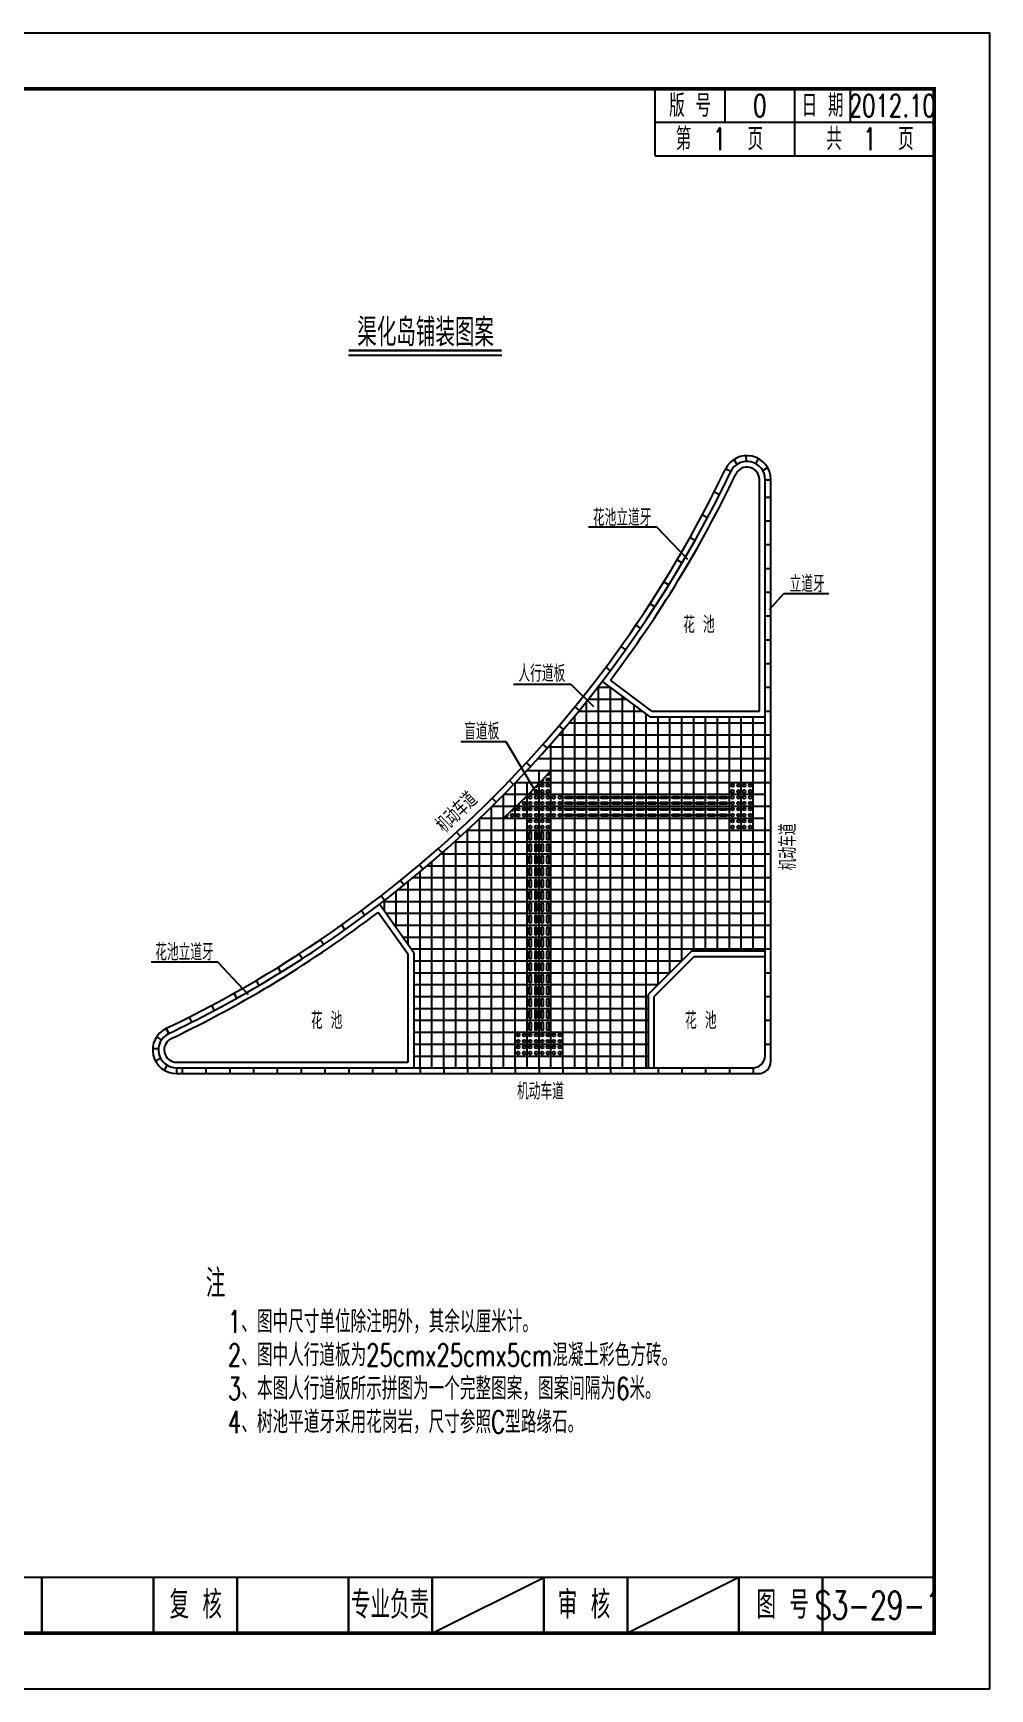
# Model space of a CAD drawing. Extents: x -95 to 325, y -1215 to -918.
# Drawn here: x 153.7 to 325.3, y -1214.9 to -917.9 of the extents above; entities that cross this region are included whole.
import ezdxf
from ezdxf.enums import TextEntityAlignment as Align

# ---------------------------------------------------------------- set-up
doc = ezdxf.new("R2010")
doc.units = 0
doc.layers.get('0').update_dxf_attribs({"linetype": 'CONTINUOUS'})
doc.layers.get('DEFPOINTS').update_dxf_attribs({"linetype": 'CONTINUOUS'})
for name, color, linetype in [('DL', 4, 'CONTINUOUS'), ('PP-COM', 7, 'CONTINUOUS'), ('图框', 7, 'CONTINUOUS')]:
    doc.layers.add(name, color=color, linetype=linetype)
doc.styles.get("Standard").update_dxf_attribs({"font": 'simplex1.shx', "width": 0.7, "bigfont": 'hztxt.shx'})

# ---------------------------------------------------------------- blocks, each defined once
blk = doc.blocks.new('series')
at = {"width": 0.75}
for tag, height, p in [('页码', 4, (-35, -19)), ('图名', 5, (-220, -282)), ('图号', 5, (-20, -282))]:
    blk.add_attdef(tag, text='', height=height, dxfattribs=at).set_placement(p, align=Align.MIDDLE_CENTER)

msp = doc.modelspace()

# ---------------------------------------------------------------- linework, layer by layer
for p, q in [((210.29, -975.64), (237.77, -975.64)), ((280.01, -995.28), (279.45, -994.42)), ((281.65, -994.74), (281.61, -993.72)), ((283.34, -995.13), (283.82, -994.23)), ((277.94, -996.02), (278.86, -996.46)), ((284.56, -996.34), (285.44, -995.82)), ((275.9, -1000.18), (276.81, -1000.64)), ((284.99, -1101.28), (284.99, -997.95)), ((284.99, -997.99), (286.01, -998)), ((286.01, -1102.31), (286.01, -997.95)), ((284.99, -1001.1), (286.01, -1001.1)), ((265.6, -1006.5), (253.33, -1006.5)), ((271.12, -1012.33), (265.6, -1006.5)), ((273.76, -1004.29), (274.67, -1004.77)), ((284.99, -1005.37), (286.01, -1005.37)), ((271.54, -1008.35), (272.43, -1008.85)), ((284.99, -1009.63), (286.01, -1009.63)), ((269.23, -1012.37), (270.11, -1012.89)), ((284.99, -1013.9), (286.01, -1013.9)), ((266.83, -1016.34), (267.7, -1016.87)), ((284.99, -1018.17), (286.01, -1018.17)), ((285.75, -1021.25), (288.37, -1018.42)), ((288.37, -1018.42), (296.39, -1018.42)), ((264.35, -1020.25), (265.21, -1020.81)), ((261.78, -1024.1), (262.63, -1024.68)), ((284.99, -1022.43), (286.01, -1022.43)), ((284.99, -1026.7), (286.01, -1026.7)), ((259.13, -1027.91), (259.96, -1028.5)), ((256.4, -1031.65), (257.22, -1032.26)), ((284.99, -1030.97), (286.01, -1030.97)), ((239.89, -1034.65), (250.14, -1034.65)), ((250.14, -1034.65), (254.21, -1038.67)), ((264.35, -1040.52), (255.8, -1034.14)), ((284.99, -1035.23), (286.01, -1035.23)), ((250.86, -1038.75), (251.65, -1039.39)), ((248.03, -1042.14), (248.81, -1042.81)), ((264.35, -1040.52), (284.99, -1040.52)), ((284.99, -1039.5), (286.01, -1039.5)), ((230.41, -1044.98), (238.51, -1044.98)), ((238.51, -1044.98), (243.98, -1054.24)), ((284.99, -1043.77), (286.01, -1043.77)), ((245.14, -1045.48), (245.9, -1046.16)), ((284.99, -1048.03), (286.01, -1048.03)), ((242.17, -1048.76), (242.93, -1049.45)), ((239.14, -1051.97), (239.88, -1052.68)), ((284.99, -1052.3), (286.01, -1052.3)), ((236.04, -1055.12), (236.77, -1055.85)), ((284.99, -1056.57), (286.01, -1056.57)), ((229.66, -1061.23), (230.35, -1061.98)), ((284.99, -1060.83), (286.01, -1060.83)), ((226.37, -1064.18), (227.05, -1064.95)), ((284.99, -1065.1), (286.01, -1065.1)), ((223.02, -1067.06), (223.68, -1067.84)), ((219.62, -1069.88), (220.26, -1070.67)), ((284.99, -1069.37), (286.01, -1069.37)), ((222.01, -1082.86), (215.84, -1074.15)), ((216.15, -1072.62), (216.78, -1073.43)), ((284.99, -1073.63), (286.01, -1073.63)), ((209.06, -1077.88), (209.65, -1078.72)), ((212.63, -1075.29), (213.24, -1076.11)), ((216.98, -1075.77), (220.99, -1075.77)), ((284.99, -1077.9), (286.01, -1077.9)), ((205.26, -1080.52), (205.83, -1081.37)), ((201.46, -1083.04), (202.01, -1083.9)), ((222.01, -1082.86), (222.01, -1103.5)), ((271.83, -1082.52), (264.01, -1090.34)), ((271.83, -1082.52), (284.99, -1082.52)), ((284.99, -1082.17), (286.01, -1082.17)), ((186.84, -1084.55), (174.92, -1084.55)), ((192.36, -1090.38), (186.84, -1084.55)), ((197.6, -1085.48), (198.14, -1086.35)), ((284.99, -1086.43), (286.01, -1086.43)), ((193.7, -1087.84), (194.22, -1088.72)), ((185.74, -1092.3), (186.22, -1093.2)), ((189.74, -1090.11), (190.24, -1091)), ((264.01, -1090.34), (264.01, -1103.5)), ((284.99, -1090.7), (286.01, -1090.7)), ((181.69, -1094.4), (182.15, -1095.31)), ((284.99, -1094.97), (286.01, -1094.97)), ((176.74, -1098.47), (175.88, -1097.9)), ((177.6, -1096.41), (178.04, -1097.33)), ((178.04, -1097.33), (177.6, -1096.41)), ((176.2, -1100.11), (175.18, -1100.06)), ((176.58, -1101.79), (175.68, -1102.28)), ((284.99, -1099.23), (286.01, -1099.23)), ((177.77, -1103.04), (177.25, -1103.92)), ((179.44, -1103.5), (282.77, -1103.5)), ((179.44, -1103.5), (179.44, -1104.52)), ((179.44, -1104.52), (283.79, -1104.52)), ((180.45, -1103.5), (180.45, -1104.52)), ((184.72, -1103.5), (184.72, -1104.52)), ((188.99, -1103.5), (188.99, -1104.52)), ((193.25, -1103.5), (193.25, -1104.52)), ((197.52, -1103.5), (197.52, -1104.52)), ((201.79, -1103.5), (201.79, -1104.52)), ((206.05, -1103.5), (206.05, -1104.52)), ((210.32, -1103.5), (210.32, -1104.52)), ((214.59, -1103.5), (214.59, -1104.52)), ((218.85, -1103.5), (218.85, -1104.52)), ((223.12, -1103.5), (223.12, -1104.52)), ((227.39, -1103.5), (227.39, -1104.52)), ((231.65, -1103.5), (231.65, -1104.52)), ((235.92, -1103.5), (235.92, -1104.52)), ((240.19, -1103.5), (240.19, -1104.52)), ((244.45, -1103.5), (244.45, -1104.52)), ((248.72, -1103.5), (248.72, -1104.52)), ((252.99, -1103.5), (252.99, -1104.52)), ((257.25, -1103.5), (257.25, -1104.52)), ((261.52, -1103.5), (261.52, -1104.52)), ((265.79, -1103.5), (265.79, -1104.52)), ((270.05, -1103.5), (270.05, -1104.52)), ((274.32, -1103.5), (274.32, -1104.52)), ((278.59, -1103.5), (278.59, -1104.52)), ((282.85, -1103.5), (282.85, -1104.52))]:
    msp.add_line(p, q)
at = {"color": 2}
for p, q in [((254.96, -1035.23), (257.26, -1035.23)), ((255.12, -1103.5), (255.12, -1035.03)), ((257.25, -1103.5), (257.25, -1035.23)), ((252.99, -1103.5), (252.99, -1037.74)), ((253.29, -1037.37), (260.12, -1037.37)), ((259.39, -1039.5), (259.39, -1036.82)), ((261.52, -1103.5), (261.52, -1038.41)), ((249.8, -1041.63), (284.99, -1041.63)), ((250.85, -1103.5), (250.85, -1040.37)), ((251.57, -1039.5), (259.39, -1039.5)), ((259.39, -1103.5), (259.39, -1039.5)), ((259.39, -1039.5), (262.97, -1039.5)), ((263.65, -1103.5), (263.65, -1040.01)), ((265.79, -1088.57), (265.79, -1040.52)), ((267.92, -1086.43), (267.92, -1040.52)), ((270.05, -1084.3), (270.05, -1040.52)), ((272.19, -1082.52), (272.19, -1040.52)), ((274.32, -1082.52), (274.32, -1040.52)), ((276.45, -1082.52), (276.45, -1040.52)), ((278.59, -1082.52), (278.59, -1040.52)), ((280.72, -1082.52), (280.72, -1040.52)), ((282.85, -1082.52), (282.85, -1040.52)), ((246.59, -1103.5), (246.59, -1045.39)), ((247.99, -1043.77), (284.99, -1043.77)), ((248.72, -1103.5), (248.72, -1042.92)), ((244.22, -1048.03), (284.99, -1048.03)), ((246.13, -1045.9), (284.99, -1045.9)), ((242.26, -1050.17), (284.99, -1050.17)), ((244.45, -1103.5), (244.45, -1050.11)), ((240.19, -1103.5), (240.19, -1052.36)), ((240.24, -1052.3), (284.99, -1052.3)), ((242.32, -1103.5), (242.32, -1052.36)), ((235.92, -1103.5), (235.92, -1056.69)), ((236.04, -1056.57), (284.99, -1056.57)), ((238.05, -1103.5), (238.05, -1054.56)), ((238.17, -1054.43), (284.99, -1054.43)), ((233.79, -1103.5), (233.79, -1058.76)), ((233.85, -1058.7), (284.99, -1058.7)), ((229.27, -1062.97), (284.99, -1062.97)), ((229.52, -1103.5), (229.52, -1062.74)), ((231.59, -1060.83), (284.99, -1060.83)), ((231.65, -1103.5), (231.65, -1060.78)), ((226.87, -1065.1), (284.99, -1065.1)), ((227.39, -1103.5), (227.39, -1064.65)), ((223.12, -1103.5), (223.12, -1068.32)), ((224.4, -1067.23), (284.99, -1067.23)), ((225.25, -1103.5), (225.25, -1066.51)), ((218.85, -1078.41), (218.85, -1071.8)), ((219.23, -1071.5), (284.99, -1071.5)), ((220.99, -1075.77), (220.99, -1070.08)), ((221.86, -1069.37), (284.99, -1069.37)), ((216.51, -1073.63), (284.99, -1073.63)), ((216.72, -1075.4), (216.72, -1073.47)), ((218.49, -1077.9), (284.99, -1077.9)), ((220.99, -1075.77), (284.99, -1075.77)), ((220.99, -1081.42), (220.99, -1075.77)), ((220, -1080.03), (284.99, -1080.03)), ((221.52, -1082.17), (284.99, -1082.17)), ((222.01, -1084.3), (270.05, -1084.3)), ((222.01, -1086.43), (267.92, -1086.43)), ((222.01, -1088.57), (265.79, -1088.57)), ((222.01, -1090.7), (264.01, -1090.7)), ((222.01, -1092.83), (264.01, -1092.83)), ((222.01, -1094.97), (264.01, -1094.97)), ((222.01, -1097.1), (264.01, -1097.1)), ((222.01, -1099.23), (264.01, -1099.23)), ((222.01, -1101.37), (264.01, -1101.37))]:
    msp.add_line(p, q, dxfattribs=at)
msp.add_lwpolyline([(325.3, -1214.89), (325.3, -917.89), (-94.7, -917.89), (-94.7, -1214.89)], close=True)
at = {"const_width": 0.4}
msp.add_lwpolyline([(210.29, -974.84), (237.77, -974.84)], dxfattribs=at)
at = {"color": 3}
for points in [[(250.34, -1054.82, -1), (250.34, -1055.16), (249.23, -1055.16, -1), (249.23, -1054.82)], [(250.34, -1055.84, -1), (250.34, -1056.18), (249.23, -1056.18, -1), (249.23, -1055.84)], [(250.34, -1056.95, -1), (250.34, -1057.29), (249.23, -1057.29, -1), (249.23, -1056.95)], [(252.47, -1054.82, -1), (252.47, -1055.16), (251.36, -1055.16, -1), (251.36, -1054.82)], [(252.47, -1055.84, -1), (252.47, -1056.18), (251.36, -1056.18, -1), (251.36, -1055.84)], [(252.47, -1056.95, -1), (252.47, -1057.29), (251.36, -1057.29, -1), (251.36, -1056.95)], [(254.61, -1054.82, -1), (254.61, -1055.16), (253.5, -1055.16, -1), (253.5, -1054.82)], [(254.61, -1055.84, -1), (254.61, -1056.18), (253.5, -1056.18, -1), (253.5, -1055.84)], [(254.61, -1056.95, -1), (254.61, -1057.29), (253.5, -1057.29, -1), (253.5, -1056.95)], [(256.74, -1054.82, -1), (256.74, -1055.16), (255.63, -1055.16, -1), (255.63, -1054.82)], [(256.74, -1055.84, -1), (256.74, -1056.18), (255.63, -1056.18, -1), (255.63, -1055.84)], [(256.74, -1056.95, -1), (256.74, -1057.29), (255.63, -1057.29, -1), (255.63, -1056.95)], [(258.87, -1054.82, -1), (258.87, -1055.16), (257.76, -1055.16, -1), (257.76, -1054.82)], [(258.87, -1055.84, -1), (258.87, -1056.18), (257.76, -1056.18, -1), (257.76, -1055.84)], [(258.87, -1056.95, -1), (258.87, -1057.29), (257.76, -1057.29, -1), (257.76, -1056.95)], [(261.01, -1054.82, -1), (261.01, -1055.16), (259.9, -1055.16, -1), (259.9, -1054.82)], [(261.01, -1055.84, -1), (261.01, -1056.18), (259.9, -1056.18, -1), (259.9, -1055.84)], [(261.01, -1056.95, -1), (261.01, -1057.29), (259.9, -1057.29, -1), (259.9, -1056.95)], [(263.14, -1054.82, -1), (263.14, -1055.16), (262.03, -1055.16, -1), (262.03, -1054.82)], [(263.14, -1055.84, -1), (263.14, -1056.18), (262.03, -1056.18, -1), (262.03, -1055.84)], [(263.14, -1056.95, -1), (263.14, -1057.29), (262.03, -1057.29, -1), (262.03, -1056.95)], [(265.27, -1054.82, -1), (265.27, -1055.16), (264.16, -1055.16, -1), (264.16, -1054.82)], [(265.27, -1055.84, -1), (265.27, -1056.18), (264.16, -1056.18, -1), (264.16, -1055.84)], [(265.27, -1056.95, -1), (265.27, -1057.29), (264.16, -1057.29, -1), (264.16, -1056.95)], [(267.41, -1054.82, -1), (267.41, -1055.16), (266.3, -1055.16, -1), (266.3, -1054.82)], [(267.41, -1055.84, -1), (267.41, -1056.18), (266.3, -1056.18, -1), (266.3, -1055.84)], [(267.41, -1056.95, -1), (267.41, -1057.29), (266.3, -1057.29, -1), (266.3, -1056.95)], [(269.54, -1054.82, -1), (269.54, -1055.16), (268.43, -1055.16, -1), (268.43, -1054.82)], [(269.54, -1055.84, -1), (269.54, -1056.18), (268.43, -1056.18, -1), (268.43, -1055.84)], [(269.54, -1056.95, -1), (269.54, -1057.29), (268.43, -1057.29, -1), (268.43, -1056.95)], [(271.67, -1054.82, -1), (271.67, -1055.16), (270.56, -1055.16, -1), (270.56, -1054.82)], [(271.67, -1055.84, -1), (271.67, -1056.18), (270.56, -1056.18, -1), (270.56, -1055.84)], [(271.67, -1056.95, -1), (271.67, -1057.29), (270.56, -1057.29, -1), (270.56, -1056.95)], [(273.81, -1054.82, -1), (273.81, -1055.16), (272.7, -1055.16, -1), (272.7, -1054.82)], [(273.81, -1055.84, -1), (273.81, -1056.18), (272.7, -1056.18, -1), (272.7, -1055.84)], [(273.81, -1056.95, -1), (273.81, -1057.29), (272.7, -1057.29, -1), (272.7, -1056.95)], [(275.94, -1054.82, -1), (275.94, -1055.16), (274.83, -1055.16, -1), (274.83, -1054.82)], [(275.94, -1055.84, -1), (275.94, -1056.18), (274.83, -1056.18, -1), (274.83, -1055.84)], [(275.94, -1056.95, -1), (275.94, -1057.29), (274.83, -1057.29, -1), (274.83, -1056.95)], [(278.07, -1054.82, -1), (278.07, -1055.16), (276.96, -1055.16, -1), (276.96, -1054.82)], [(278.07, -1055.84, -1), (278.07, -1056.18), (276.96, -1056.18, -1), (276.96, -1055.84)], [(278.07, -1056.95, -1), (278.07, -1057.29), (276.96, -1057.29, -1), (276.96, -1056.95)], [(250.34, -1057.97, -1), (250.34, -1058.32), (249.23, -1058.32, -1), (249.23, -1057.97)], [(252.47, -1057.97, -1), (252.47, -1058.32), (251.36, -1058.32, -1), (251.36, -1057.97)], [(254.61, -1057.97, -1), (254.61, -1058.32), (253.5, -1058.32, -1), (253.5, -1057.97)], [(256.74, -1057.97, -1), (256.74, -1058.32), (255.63, -1058.32, -1), (255.63, -1057.97)], [(258.87, -1057.97, -1), (258.87, -1058.32), (257.76, -1058.32, -1), (257.76, -1057.97)], [(261.01, -1057.97, -1), (261.01, -1058.32), (259.9, -1058.32, -1), (259.9, -1057.97)], [(263.14, -1057.97, -1), (263.14, -1058.32), (262.03, -1058.32, -1), (262.03, -1057.97)], [(265.27, -1057.97, -1), (265.27, -1058.32), (264.16, -1058.32, -1), (264.16, -1057.97)], [(267.41, -1057.97, -1), (267.41, -1058.32), (266.3, -1058.32, -1), (266.3, -1057.97)], [(269.54, -1057.97, -1), (269.54, -1058.32), (268.43, -1058.32, -1), (268.43, -1057.97)], [(271.67, -1057.97, -1), (271.67, -1058.32), (270.56, -1058.32, -1), (270.56, -1057.97)], [(273.81, -1057.97, -1), (273.81, -1058.32), (272.7, -1058.32, -1), (272.7, -1057.97)], [(275.94, -1057.97, -1), (275.94, -1058.32), (274.83, -1058.32, -1), (274.83, -1057.97)], [(278.07, -1057.97, -1), (278.07, -1058.32), (276.96, -1058.32, -1), (276.96, -1057.97)], [(242.7, -1061.35, -1), (243.04, -1061.35), (243.04, -1062.45, -1), (242.7, -1062.45)], [(243.73, -1061.35, -1), (244.07, -1061.35), (244.07, -1062.45, -1), (243.73, -1062.45)], [(244.84, -1061.35, -1), (245.18, -1061.35), (245.18, -1062.45, -1), (244.84, -1062.45)], [(245.86, -1061.35, -1), (246.2, -1061.35), (246.2, -1062.45, -1), (245.86, -1062.45)], [(242.7, -1063.48, -1), (243.04, -1063.48), (243.04, -1064.59, -1), (242.7, -1064.59)], [(242.7, -1065.61, -1), (243.04, -1065.61), (243.04, -1066.72, -1), (242.7, -1066.72)], [(243.73, -1063.48, -1), (244.07, -1063.48), (244.07, -1064.59, -1), (243.73, -1064.59)], [(243.73, -1065.61, -1), (244.07, -1065.61), (244.07, -1066.72, -1), (243.73, -1066.72)], [(244.84, -1063.48, -1), (245.18, -1063.48), (245.18, -1064.59, -1), (244.84, -1064.59)], [(244.84, -1065.61, -1), (245.18, -1065.61), (245.18, -1066.72, -1), (244.84, -1066.72)], [(245.86, -1063.48, -1), (246.2, -1063.48), (246.2, -1064.59, -1), (245.86, -1064.59)], [(245.86, -1065.61, -1), (246.2, -1065.61), (246.2, -1066.72, -1), (245.86, -1066.72)], [(242.7, -1067.75, -1), (243.04, -1067.75), (243.04, -1068.85, -1), (242.7, -1068.85)], [(243.73, -1067.75, -1), (244.07, -1067.75), (244.07, -1068.85, -1), (243.73, -1068.85)], [(244.84, -1067.75, -1), (245.18, -1067.75), (245.18, -1068.85, -1), (244.84, -1068.85)], [(245.86, -1067.75, -1), (246.2, -1067.75), (246.2, -1068.85, -1), (245.86, -1068.85)], [(242.7, -1069.88, -1), (243.04, -1069.88), (243.04, -1070.99, -1), (242.7, -1070.99)], [(242.7, -1072.01, -1), (243.04, -1072.01), (243.04, -1073.12, -1), (242.7, -1073.12)], [(243.73, -1069.88, -1), (244.07, -1069.88), (244.07, -1070.99, -1), (243.73, -1070.99)], [(243.73, -1072.01, -1), (244.07, -1072.01), (244.07, -1073.12, -1), (243.73, -1073.12)], [(244.84, -1069.88, -1), (245.18, -1069.88), (245.18, -1070.99, -1), (244.84, -1070.99)], [(244.84, -1072.01, -1), (245.18, -1072.01), (245.18, -1073.12, -1), (244.84, -1073.12)], [(245.86, -1069.88, -1), (246.2, -1069.88), (246.2, -1070.99, -1), (245.86, -1070.99)], [(245.86, -1072.01, -1), (246.2, -1072.01), (246.2, -1073.12, -1), (245.86, -1073.12)], [(242.7, -1074.15, -1), (243.04, -1074.15), (243.04, -1075.25, -1), (242.7, -1075.25)], [(243.73, -1074.15, -1), (244.07, -1074.15), (244.07, -1075.25, -1), (243.73, -1075.25)], [(244.84, -1074.15, -1), (245.18, -1074.15), (245.18, -1075.25, -1), (244.84, -1075.25)], [(245.86, -1074.15, -1), (246.2, -1074.15), (246.2, -1075.25, -1), (245.86, -1075.25)], [(242.7, -1076.28, -1), (243.04, -1076.28), (243.04, -1077.39, -1), (242.7, -1077.39)], [(243.73, -1076.28, -1), (244.07, -1076.28), (244.07, -1077.39, -1), (243.73, -1077.39)], [(244.84, -1076.28, -1), (245.18, -1076.28), (245.18, -1077.39, -1), (244.84, -1077.39)], [(245.86, -1076.28, -1), (246.2, -1076.28), (246.2, -1077.39, -1), (245.86, -1077.39)], [(242.7, -1078.41, -1), (243.04, -1078.41), (243.04, -1079.52, -1), (242.7, -1079.52)], [(242.7, -1080.55, -1), (243.04, -1080.55), (243.04, -1081.65, -1), (242.7, -1081.65)], [(243.73, -1078.41, -1), (244.07, -1078.41), (244.07, -1079.52, -1), (243.73, -1079.52)], [(243.73, -1080.55, -1), (244.07, -1080.55), (244.07, -1081.65, -1), (243.73, -1081.65)], [(244.84, -1078.41, -1), (245.18, -1078.41), (245.18, -1079.52, -1), (244.84, -1079.52)], [(244.84, -1080.55, -1), (245.18, -1080.55), (245.18, -1081.65, -1), (244.84, -1081.65)], [(245.86, -1078.41, -1), (246.2, -1078.41), (246.2, -1079.52, -1), (245.86, -1079.52)], [(245.86, -1080.55, -1), (246.2, -1080.55), (246.2, -1081.65, -1), (245.86, -1081.65)], [(242.7, -1082.68, -1), (243.04, -1082.68), (243.04, -1083.79, -1), (242.7, -1083.79)], [(243.73, -1082.68, -1), (244.07, -1082.68), (244.07, -1083.79, -1), (243.73, -1083.79)], [(244.84, -1082.68, -1), (245.18, -1082.68), (245.18, -1083.79, -1), (244.84, -1083.79)], [(245.86, -1082.68, -1), (246.2, -1082.68), (246.2, -1083.79, -1), (245.86, -1083.79)], [(242.7, -1084.81, -1), (243.04, -1084.81), (243.04, -1085.92, -1), (242.7, -1085.92)], [(242.7, -1086.95, -1), (243.04, -1086.95), (243.04, -1088.05, -1), (242.7, -1088.05)], [(243.73, -1084.81, -1), (244.07, -1084.81), (244.07, -1085.92, -1), (243.73, -1085.92)], [(243.73, -1086.95, -1), (244.07, -1086.95), (244.07, -1088.05, -1), (243.73, -1088.05)], [(244.84, -1084.81, -1), (245.18, -1084.81), (245.18, -1085.92, -1), (244.84, -1085.92)], [(244.84, -1086.95, -1), (245.18, -1086.95), (245.18, -1088.05, -1), (244.84, -1088.05)], [(245.86, -1084.81, -1), (246.2, -1084.81), (246.2, -1085.92, -1), (245.86, -1085.92)], [(245.86, -1086.95, -1), (246.2, -1086.95), (246.2, -1088.05, -1), (245.86, -1088.05)], [(242.7, -1089.08, -1), (243.04, -1089.08), (243.04, -1090.19, -1), (242.7, -1090.19)], [(243.73, -1089.08, -1), (244.07, -1089.08), (244.07, -1090.19, -1), (243.73, -1090.19)], [(244.84, -1089.08, -1), (245.18, -1089.08), (245.18, -1090.19, -1), (244.84, -1090.19)], [(245.86, -1089.08, -1), (246.2, -1089.08), (246.2, -1090.19, -1), (245.86, -1090.19)], [(242.7, -1091.21, -1), (243.04, -1091.21), (243.04, -1092.32, -1), (242.7, -1092.32)], [(243.73, -1091.21, -1), (244.07, -1091.21), (244.07, -1092.32, -1), (243.73, -1092.32)], [(244.84, -1091.21, -1), (245.18, -1091.21), (245.18, -1092.32, -1), (244.84, -1092.32)], [(245.86, -1091.21, -1), (246.2, -1091.21), (246.2, -1092.32, -1), (245.86, -1092.32)], [(242.7, -1093.35, -1), (243.04, -1093.35), (243.04, -1094.45, -1), (242.7, -1094.45)], [(242.7, -1095.48, -1), (243.04, -1095.48), (243.04, -1096.59, -1), (242.7, -1096.59)], [(243.73, -1093.35, -1), (244.07, -1093.35), (244.07, -1094.45, -1), (243.73, -1094.45)], [(243.73, -1095.48, -1), (244.07, -1095.48), (244.07, -1096.59, -1), (243.73, -1096.59)], [(244.84, -1093.35, -1), (245.18, -1093.35), (245.18, -1094.45, -1), (244.84, -1094.45)], [(244.84, -1095.48, -1), (245.18, -1095.48), (245.18, -1096.59, -1), (244.84, -1096.59)], [(245.86, -1093.35, -1), (246.2, -1093.35), (246.2, -1094.45, -1), (245.86, -1094.45)], [(245.86, -1095.48, -1), (246.2, -1095.48), (246.2, -1096.59, -1), (245.86, -1096.59)]]:
    msp.add_lwpolyline(points, format="xyb", close=True, dxfattribs=at)
for centre in [(243.92, -1053.9), (244.99, -1052.83), (244.99, -1053.9), (246.05, -1051.77), (246.05, -1052.83), (246.05, -1053.9), (279.12, -1052.83), (279.12, -1053.9), (280.19, -1052.83), (280.19, -1053.9), (281.25, -1052.83), (281.25, -1053.9), (282.32, -1052.83), (282.32, -1053.9), (240.72, -1057.1), (241.79, -1056.03), (241.79, -1057.1), (242.85, -1054.97), (242.85, -1056.03), (242.85, -1057.1), (243.92, -1054.97), (243.92, -1056.03), (243.92, -1057.1), (244.99, -1054.97), (244.99, -1056.03), (244.99, -1057.1), (246.05, -1054.97), (246.05, -1056.03), (246.05, -1057.1), (247.12, -1054.97), (247.12, -1056.03), (247.12, -1057.1), (248.19, -1054.97), (248.19, -1056.03), (248.19, -1057.1), (279.12, -1054.97), (279.12, -1056.03), (279.12, -1057.1), (280.19, -1054.97), (280.19, -1056.03), (280.19, -1057.1), (281.25, -1054.97), (281.25, -1056.03), (281.25, -1057.1), (282.32, -1054.97), (282.32, -1056.03), (282.32, -1057.1), (239.65, -1058.17), (240.72, -1058.17), (241.79, -1058.17), (242.85, -1058.17), (242.85, -1059.23), (242.85, -1060.3), (243.92, -1058.17), (243.92, -1059.23), (243.92, -1060.3), (244.99, -1058.17), (244.99, -1059.23), (244.99, -1060.3), (246.05, -1058.17), (246.05, -1059.23), (246.05, -1060.3), (247.12, -1058.17), (248.19, -1058.17), (279.12, -1058.17), (279.12, -1059.23), (279.12, -1060.3), (280.19, -1058.17), (280.19, -1059.23), (280.19, -1060.3), (281.25, -1058.17), (281.25, -1059.23), (281.25, -1060.3), (282.32, -1058.17), (282.32, -1059.23), (282.32, -1060.3), (240.72, -1097.63), (240.72, -1098.7), (241.79, -1097.63), (241.79, -1098.7), (242.85, -1097.63), (242.85, -1098.7), (243.92, -1097.63), (243.92, -1098.7), (244.99, -1097.63), (244.99, -1098.7), (246.05, -1097.63), (246.05, -1098.7), (247.12, -1097.63), (247.12, -1098.7), (248.19, -1097.63), (248.19, -1098.7), (240.72, -1099.77), (240.72, -1100.83), (241.79, -1099.77), (241.79, -1100.83), (242.85, -1099.77), (242.85, -1100.83), (243.92, -1099.77), (243.92, -1100.83), (244.99, -1099.77), (244.99, -1100.83), (246.05, -1099.77), (246.05, -1100.83), (247.12, -1099.77), (247.12, -1100.83), (248.19, -1099.77), (248.19, -1100.83)]:
    msp.add_circle(centre, 0.251, dxfattribs=at)
for centre, radius, start, end in [((281.74, -997.95), 4.27, 0, 154.417), ((281.74, -997.95), 4.27, 0, 154.417), ((281.74, -997.95), 3.24, 0, 154.417), ((85.48, -903.99), 213.33, 295.583, 334.417), ((85.48, -903.99), 214.36, 305.3403, 334.417), ((85.48, -903.99), 214.36, 295.583, 305.3403), ((179.44, -1100.26), 4.27, 115.583, 270), ((179.44, -1100.26), 3.24, 115.583, 270), ((282.77, -1101.28), 2.22, 270, 360), ((283.79, -1102.31), 2.22, 270, 360)]:
    msp.add_arc(centre, radius, start, end)
at = {"color": 2}
msp.add_arc((152, -964.11), 127.88, 312.2954, 317.7046, dxfattribs=at)
at = {"color": 3}
for centre, start, end in [((246.05, -1050.7), 234.9499, 39.7839), ((242.85, -1053.9), 259.2456, 11.431), ((243.92, -1052.83), 255.1467, 16.8831), ((244.99, -1051.77), 246.8618, 26.5205), ((239.65, -1057.1), 236.061, 34.3198), ((240.72, -1056.03), 253.1169, 14.8533), ((241.79, -1054.97), 258.569, 10.7544), ((238.59, -1058.17), 235.5888, 33.9854)]:
    msp.add_arc(centre, 0.251, start, end, dxfattribs=at)
at = {"layer": 'DEFPOINTS', "color": 0, "linetype": 'ByBlock'}
msp.add_point((175.68, -1102.28), dxfattribs=at)
at = {"layer": 'DL'}
for p, q in [((283.96, -1039.5), (283.96, -997.95)), ((264.69, -1039.5), (257.24, -1033.94)), ((264.69, -1039.5), (283.96, -1039.5)), ((220.99, -1083.19), (215.61, -1075.61)), ((220.99, -1102.48), (220.99, -1083.19)), ((179.44, -1102.48), (220.99, -1102.48))]:
    msp.add_line(p, q, dxfattribs=at)
for centre, radius, start, end in [((85.48, -903.99), 215.38, 322.8907, 334.417), ((281.74, -997.95), 2.22, 0, 154.417), ((85.48, -903.99), 215.38, 295.583, 307.1726), ((179.44, -1100.26), 2.22, 115.583, 270)]:
    msp.add_arc(centre, radius, start, end, dxfattribs=at)
at = {"layer": 'PP-COM', "color": 4}
for p, q in [((272.24, -1083.52), (265.01, -1090.76)), ((272.24, -1083.52), (284.99, -1083.52)), ((265.01, -1090.76), (265.01, -1103.5))]:
    msp.add_line(p, q, dxfattribs=at)
at = {"layer": '图框'}
for p, q in [((265.3, -939.89), (265.3, -927.89)), ((277.8, -933.89), (277.8, -927.89)), ((290.3, -933.89), (290.3, -927.89)), ((300.3, -933.89), (300.3, -927.89)), ((265.3, -933.89), (315.3, -933.89)), ((290.3, -939.89), (290.3, -933.89)), ((265.3, -939.89), (315.3, -939.89)), ((225.3, -1204.89), (245.3, -1194.89)), ((280.3, -1194.89), (260.3, -1204.89))]:
    msp.add_line(p, q, dxfattribs=at)
for points, const_width in [([(315.3, -927.89), (-64.7, -927.89), (-64.7, -1204.89), (315.3, -1204.89), (315.3, -927.89)], 0.7), ([(-64.7, -1194.89), (315.3, -1194.89)], 0.4), ([(155.3, -1204.89), (155.3, -1194.89)], 0.4), ([(175.3, -1204.89), (175.3, -1194.89)], 0.4), ([(190.3, -1204.89), (190.3, -1194.89)], 0.4), ([(210.3, -1204.89), (210.3, -1194.89)], 0.4), ([(210.3, -1204.89), (210.3, -1194.89)], 0.4), ([(225.3, -1204.89), (225.3, -1194.89)], 0.4), ([(245.3, -1204.89), (245.3, -1194.89)], 0.4), ([(260.3, -1204.89), (260.3, -1194.89)], 0.4), ([(280.3, -1204.89), (280.3, -1194.89)], 0.4), ([(295.3, -1204.89), (295.3, -1194.89)], 0.4)]:
    msp.add_lwpolyline(points, dxfattribs=dict(at, const_width=const_width))

# ---------------------------------------------------------------- block references
ref = msp.add_blockref('series', (325.3, -917.89), dxfattribs=at)
ref.add_attrib('页码', '第  1  页     共  1  页', dxfattribs={"layer": '0', "height": 4, "width": 0.7}).set_placement((290.3, -936.89), align=Align.MIDDLE_CENTER)
ref.add_attrib('图名', '人行道设计图', dxfattribs={"layer": '0', "height": 5, "width": 0.7}).set_placement((105.3, -1199.89), align=Align.MIDDLE_CENTER)
ref.add_attrib('图号', 'S3-29-1', dxfattribs={"layer": '0', "height": 5, "width": 0.7}).set_placement((305.3, -1199.89), align=Align.MIDDLE_CENTER)

# ---------------------------------------------------------------- texts
at = {"width": 0.7}
for s, height, p in [('渠化岛铺装图案', 5, (211.86, -974.07)), ('花池立道牙', 3, (254.11, -1006.28)), ('立道牙', 3, (289.38, -1018.19)), ('花 池', 3, (270.3, -1025.5)), ('人行道板', 3, (240.75, -1034.26)), ('盲道板', 3, (231.02, -1044.63)), ('花池立道牙', 3, (175.62, -1084.24)), ('花 池', 3, (203.54, -1096.51)), ('花 池', 3, (270.64, -1096.51)), ('机动车道', 3, (240.51, -1109.19)), ('注', 5, (184.7, -1144.65)), ('1、图中尺寸单位除注明外，其余以厘米计。', 4, (188.66, -1151.02)), ('2、图中人行道板为25cmx25cmx5cm混凝土彩色方砖。', 4, (188.66, -1157.02)), ('3、本图人行道板所示拼图为一个完整图案，图案间隔为6米。', 4, (188.66, -1163.02)), ('4、树池平道牙采用花岗岩，尺寸参照C型路缘石。', 4, (188.66, -1169.02))]:
    msp.add_text(s, height=height, dxfattribs=at).set_placement(p)
for rotation, p in [(43.8983, (227.65, -1061.6)), (90, (290.56, -1068.05))]:
    msp.add_text('机动车道', height=3, rotation=rotation, dxfattribs=at).set_placement(p)
at = {"layer": '图框', "width": 0.7}
for s, height, p in [('版 号', 4, (271.55, -930.89)), ('0', 4, (284.05, -930.89)), ('日 期', 4, (295.3, -930.89)), ('2012.10', 4, (307.8, -930.89)), ('复 核', 5, (182.89, -1199.8)), ('专业负责', 5, (217.74, -1199.8)), ('审 核', 5, (252.52, -1199.8)), ('图 号', 5, (288.14, -1199.8))]:
    msp.add_text(s, height=height, dxfattribs=at).set_placement(p, align=Align.MIDDLE_CENTER)

doc.saveas('drawing.dxf')
